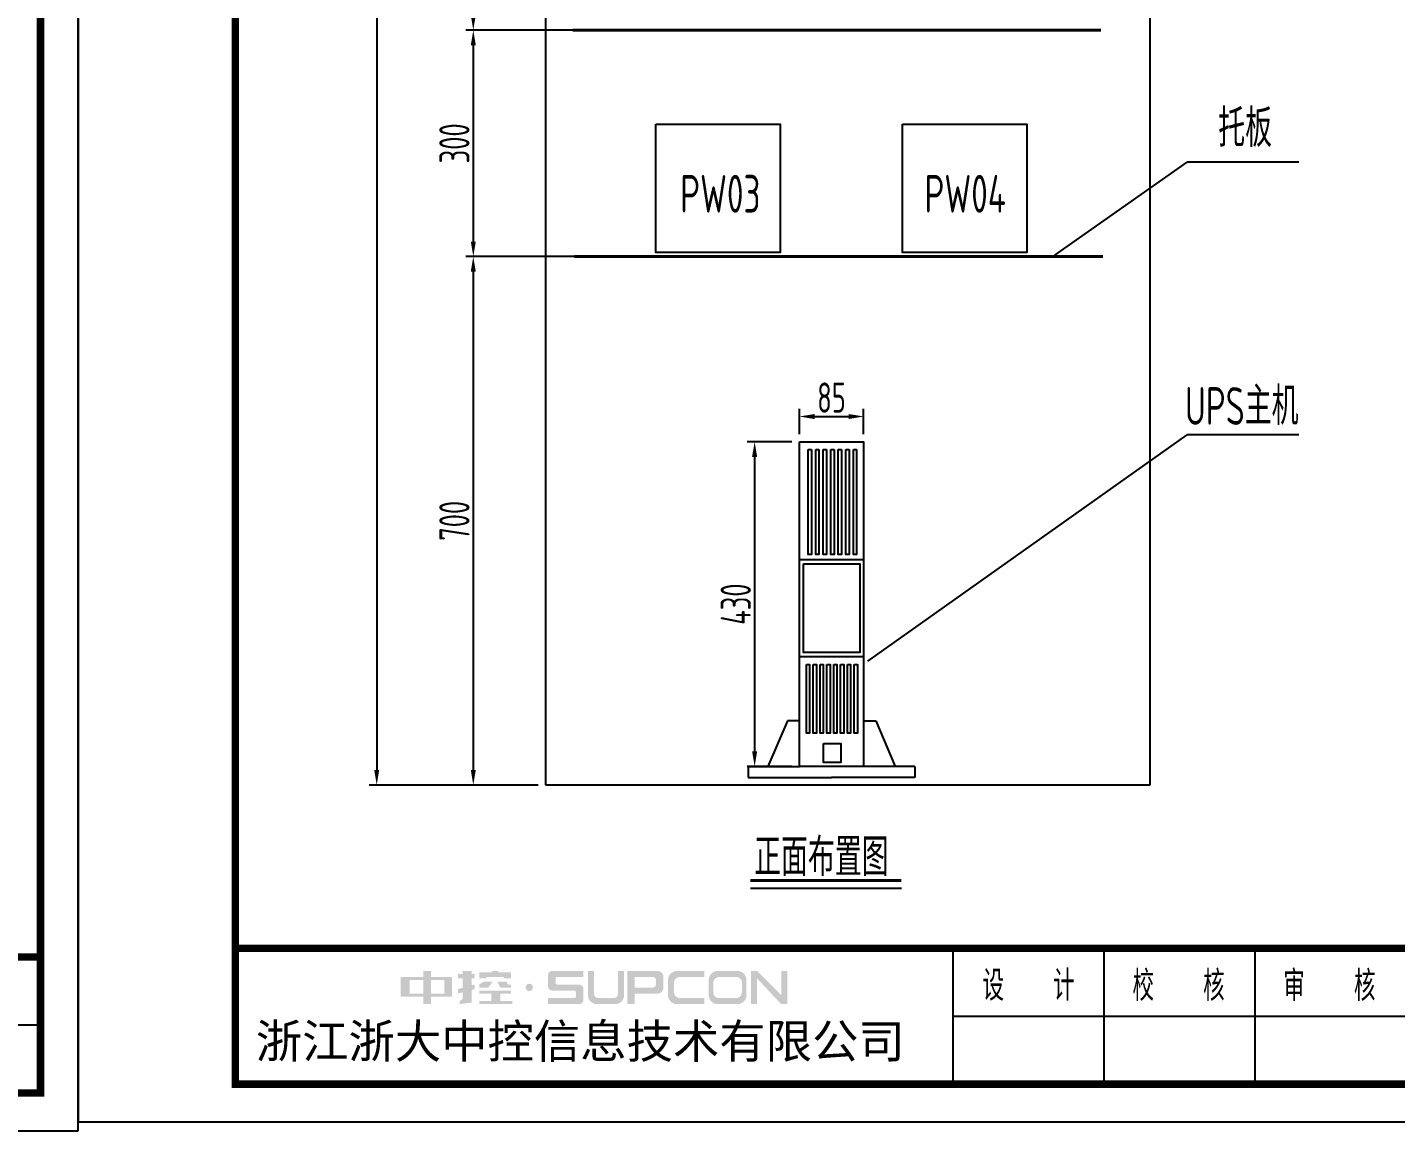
# Model space of a CAD drawing. Header units: millimetres. Extents: x 30557 to 235556, y -116603 to -73383.
# Drawn here: x 171200 to 173012, y -93647 to -92186 of the extents above; entities that cross this region are included whole.
import ezdxf
from ezdxf.enums import TextEntityAlignment as Align

# ---------------------------------------------------------------- set-up
doc = ezdxf.new("R2010")
doc.units = ezdxf.units.MM
doc.layers.add('1', color=3, linetype='Continuous')
doc.layers.add('文本层', color=2, linetype='Continuous')
doc.layers.add('_Drawing', color=7, linetype='Continuous', lineweight=25)
doc.styles.add('supcon', font='sceie.shx', dxfattribs={"width": 0.75, "height": 40, "bigfont": 'sceic.shx'})
doc.styles.add('Title', font='', dxfattribs={"height": 45})
doc.styles.get('Title').set_extended_font_data('SimHei')
doc.dimstyles.new('supcon', dxfattribs={"dimtxt": 20, "dimasz": 20, "dimexe": 10, "dimexo": 10, "dimgap": 5, "dimtad": 1, "dimtoh": 1, "dimdec": 0, "dimzin": 0, "dimdsep": 46, "dimtxsty": 'supcon', "dimcen": 0.09, "dimclrd": 2, "dimclre": 2, "dimclrt": 2, "dimadec": 0, "dimazin": 0, "dimtfac": 1, "dimtdec": 0, "dimtofl": 0, "dimtmove": 0, "dimatfit": 3, "dimfxl": 1, "dimtolj": 1, "dimtzin": 0, "dimarcsym": 0})

# ---------------------------------------------------------------- blocks, each defined once
blk = doc.blocks.new('中控·SUPCON')
at = {"linetype": 'Continuous'}
h = blk.add_hatch(color=2, dxfattribs=at)
h.dxf.hatch_style = 1
h.paths.add_polyline_path([(34, 33), (20, 33), (20, 37), (15, 37), (15, 36), (15, 33), (0, 33), (0, 20), (13, 20), (15, 20), (15, 15), (20, 15), (20, 20), (22, 20), (34, 20)])
h.paths.add_polyline_path([(20, 30), (20, 31), (29, 31), (29, 22), (20.01, 22)], flags=16)
h.paths.add_polyline_path([(15, 30), (14.99, 22), (6, 22), (6, 31), (15, 31)], flags=16)
h.paths.add_polyline_path([(47, 32), (49, 32), (49, 35), (47, 35), (47, 37), (41, 37), (41, 35), (38, 35), (38, 32), (41, 32), (41, 25.82), (38, 25), (38, 22), (41, 22.82), (41, 18.33), (39, 17), (39, 15), (47, 16), (47, 24.45), (49, 25), (49, 28), (47, 27.45)])
h.paths.add_polyline_path([(61, 30), (55, 30), (52, 28), (52, 26), (58, 26)])
h.paths.add_polyline_path([(73, 28), (71, 28), (70, 30), (64, 30), (66, 26), (73, 26)])
h.paths.add_polyline_path([(73, 36), (64.6, 36), (64.6, 37), (60.4, 37), (60.4, 36), (52, 36), (52, 32), (56.83, 32), (56.83, 33.08), (68.17, 33.08), (68.17, 32), (73, 32)])
h.paths.add_polyline_path([(66, 22), (73, 22), (73, 24), (52, 24), (52, 22), (60, 22), (60, 17), (52, 17), (52, 15), (74, 15), (74, 17), (66, 17)])
h.paths.add_polyline_path([(82.72, 26.07, 1), (87.59, 26.07, 1)])
h.paths.add_polyline_path([(118, 28), (103.54, 28, -0.414214), (102.54, 29), (102.54, 32, -0.414214), (103.54, 33), (121, 33), (121, 37), (100.54, 37, 0.414214), (97.54, 34), (97.54, 27, 0.414214), (100.54, 24), (115, 24, -0.414214), (116, 23), (116, 20, -0.414214), (115, 19), (97.54, 19), (97.54, 15), (118, 15, 0.414214), (121, 18), (121, 25, 0.414214)])
h.paths.add_polyline_path([(128, 37), (124, 37), (124, 36), (124, 21, 0.414214), (130, 15), (142, 15, 0.414214), (148, 21), (148, 37), (144, 37), (144, 22, -0.414214), (141, 19), (131, 19, -0.414214), (128, 22)])
h.paths.add_polyline_path([(174, 26), (174, 33, 0.414214), (170, 37), (150, 37), (150, 36), (150, 15), (155, 15), (155, 22), (170, 22, 0.414214)])
h.paths.add_polyline_path([(167, 26), (155, 26), (155, 33), (167, 33, -0.414214), (169, 31), (169, 28, -0.414214)], flags=16)
h.paths.add_polyline_path([(201, 19), (185, 19, -0.414214), (181, 23), (181, 29, -0.414214), (185, 33), (201, 33), (201, 37), (183, 37, 0.414214), (177, 31), (177, 21, 0.414214), (183, 15), (201, 15)])
h.paths.add_polyline_path([(229, 21), (229, 31, 0.414214), (223, 37), (210, 37, 0.414214), (204, 31), (204, 21, 0.414214), (210, 15), (223, 15, 0.414214)])
h.paths.add_polyline_path([(207, 23), (207, 29, -0.414214), (211, 33), (222, 33, -0.414214), (226, 29), (226, 23, -0.414214), (222, 19), (211, 19, -0.414214)], flags=16)
h.paths.add_polyline_path([(236, 32.07), (252, 15), (256, 15), (256, 37), (252, 37), (252, 21), (236, 37), (232, 37), (232, 36), (232, 15), (236, 15)])
h = blk.add_hatch(color=2, dxfattribs=at)
h.dxf.hatch_style = 1
h.paths.add_polyline_path([(34, 33), (20, 33), (20, 37), (15, 37), (15, 36), (15, 33), (0, 33), (0, 20), (13, 20), (15, 20), (15, 15), (20, 15), (20, 20), (22, 20), (34, 20)])
h.paths.add_polyline_path([(20, 30), (20, 31), (29, 31), (29, 22), (20.01, 22)], flags=16)
h.paths.add_polyline_path([(15, 30), (14.99, 22), (6, 22), (6, 31), (15, 31)], flags=16)
h.paths.add_polyline_path([(47, 32), (49, 32), (49, 35), (47, 35), (47, 37), (41, 37), (41, 35), (38, 35), (38, 32), (41, 32), (41, 25.82), (38, 25), (38, 22), (41, 22.82), (41, 18.33), (39, 17), (39, 15), (47, 16), (47, 24.45), (49, 25), (49, 28), (47, 27.45)])
h.paths.add_polyline_path([(61, 30), (55, 30), (52, 28), (52, 26), (58, 26)])
h.paths.add_polyline_path([(73, 28), (71, 28), (70, 30), (64, 30), (66, 26), (73, 26)])
h.paths.add_polyline_path([(73, 36), (64.6, 36), (64.6, 37), (60.4, 37), (60.4, 36), (52, 36), (52, 32), (56.83, 32), (56.83, 33.08), (68.17, 33.08), (68.17, 32), (73, 32)])
h.paths.add_polyline_path([(66, 22), (73, 22), (73, 24), (52, 24), (52, 22), (60, 22), (60, 17), (52, 17), (52, 15), (74, 15), (74, 17), (66, 17)])
h.paths.add_polyline_path([(82.72, 26.07, 1), (87.59, 26.07, 1)])
h.paths.add_polyline_path([(118, 28), (103.54, 28, -0.414214), (102.54, 29), (102.54, 32, -0.414214), (103.54, 33), (121, 33), (121, 37), (100.54, 37, 0.414214), (97.54, 34), (97.54, 27, 0.414214), (100.54, 24), (115, 24, -0.414214), (116, 23), (116, 20, -0.414214), (115, 19), (97.54, 19), (97.54, 15), (118, 15, 0.414214), (121, 18), (121, 25, 0.414214)])
h.paths.add_polyline_path([(128, 37), (124, 37), (124, 36), (124, 21, 0.414214), (130, 15), (142, 15, 0.414214), (148, 21), (148, 37), (144, 37), (144, 22, -0.414214), (141, 19), (131, 19, -0.414214), (128, 22)])
h.paths.add_polyline_path([(174, 26), (174, 33, 0.414214), (170, 37), (150, 37), (150, 36), (150, 15), (155, 15), (155, 22), (170, 22, 0.414214)])
h.paths.add_polyline_path([(167, 26), (155, 26), (155, 33), (167, 33, -0.414214), (169, 31), (169, 28, -0.414214)], flags=16)
h.paths.add_polyline_path([(201, 19), (185, 19, -0.414214), (181, 23), (181, 29, -0.414214), (185, 33), (201, 33), (201, 37), (183, 37, 0.414214), (177, 31), (177, 21, 0.414214), (183, 15), (201, 15)])
h.paths.add_polyline_path([(229, 21), (229, 31, 0.414214), (223, 37), (210, 37, 0.414214), (204, 31), (204, 21, 0.414214), (210, 15), (223, 15, 0.414214)])
h.paths.add_polyline_path([(207, 23), (207, 29, -0.414214), (211, 33), (222, 33, -0.414214), (226, 29), (226, 23, -0.414214), (222, 19), (211, 19, -0.414214)], flags=16)
h.paths.add_polyline_path([(236, 32.07), (252, 15), (256, 15), (256, 37), (252, 37), (252, 21), (236, 37), (232, 37), (232, 36), (232, 15), (236, 15)])
h = blk.add_hatch(color=2, dxfattribs=at)
h.dxf.hatch_style = 1
h.paths.add_polyline_path([(34, 33), (20, 33), (20, 37), (15, 37), (15, 36), (15, 33), (0, 33), (0, 20), (13, 20), (15, 20), (15, 15), (20, 15), (20, 20), (22, 20), (34, 20)])
h.paths.add_polyline_path([(20, 30), (20, 31), (29, 31), (29, 22), (20.01, 22)], flags=16)
h.paths.add_polyline_path([(15, 30), (14.99, 22), (6, 22), (6, 31), (15, 31)], flags=16)
h.paths.add_polyline_path([(47, 32), (49, 32), (49, 35), (47, 35), (47, 37), (41, 37), (41, 35), (38, 35), (38, 32), (41, 32), (41, 25.82), (38, 25), (38, 22), (41, 22.82), (41, 18.33), (39, 17), (39, 15), (47, 16), (47, 24.45), (49, 25), (49, 28), (47, 27.45)])
h.paths.add_polyline_path([(61, 30), (55, 30), (52, 28), (52, 26), (58, 26)])
h.paths.add_polyline_path([(73, 28), (71, 28), (70, 30), (64, 30), (66, 26), (73, 26)])
h.paths.add_polyline_path([(73, 36), (64.6, 36), (64.6, 37), (60.4, 37), (60.4, 36), (52, 36), (52, 32), (56.83, 32), (56.83, 33.08), (68.17, 33.08), (68.17, 32), (73, 32)])
h.paths.add_polyline_path([(66, 22), (73, 22), (73, 24), (52, 24), (52, 22), (60, 22), (60, 17), (52, 17), (52, 15), (74, 15), (74, 17), (66, 17)])
h.paths.add_polyline_path([(82.72, 26.07, 1), (87.59, 26.07, 1)])
h.paths.add_polyline_path([(118, 28), (103.54, 28, -0.414214), (102.54, 29), (102.54, 32, -0.414214), (103.54, 33), (121, 33), (121, 37), (100.54, 37, 0.414214), (97.54, 34), (97.54, 27, 0.414214), (100.54, 24), (115, 24, -0.414214), (116, 23), (116, 20, -0.414214), (115, 19), (97.54, 19), (97.54, 15), (118, 15, 0.414214), (121, 18), (121, 25, 0.414214)])
h.paths.add_polyline_path([(128, 37), (124, 37), (124, 36), (124, 21, 0.414214), (130, 15), (142, 15, 0.414214), (148, 21), (148, 37), (144, 37), (144, 22, -0.414214), (141, 19), (131, 19, -0.414214), (128, 22)])
h.paths.add_polyline_path([(174, 26), (174, 33, 0.414214), (170, 37), (150, 37), (150, 36), (150, 15), (155, 15), (155, 22), (170, 22, 0.414214)])
h.paths.add_polyline_path([(167, 26), (155, 26), (155, 33), (167, 33, -0.414214), (169, 31), (169, 28, -0.414214)], flags=16)
h.paths.add_polyline_path([(201, 19), (185, 19, -0.414214), (181, 23), (181, 29, -0.414214), (185, 33), (201, 33), (201, 37), (183, 37, 0.414214), (177, 31), (177, 21, 0.414214), (183, 15), (201, 15)])
h.paths.add_polyline_path([(229, 21), (229, 31, 0.414214), (223, 37), (210, 37, 0.414214), (204, 31), (204, 21, 0.414214), (210, 15), (223, 15, 0.414214)])
h.paths.add_polyline_path([(207, 23), (207, 29, -0.414214), (211, 33), (222, 33, -0.414214), (226, 29), (226, 23, -0.414214), (222, 19), (211, 19, -0.414214)], flags=16)
h.paths.add_polyline_path([(236, 32.07), (252, 15), (256, 15), (256, 37), (252, 37), (252, 21), (236, 37), (232, 37), (232, 36), (232, 15), (236, 15)])
h = blk.add_hatch(color=2, dxfattribs=at)
h.dxf.hatch_style = 1
h.paths.add_polyline_path([(34, 33), (20, 33), (20, 37), (15, 37), (15, 36), (15, 33), (0, 33), (0, 20), (13, 20), (15, 20), (15, 15), (20, 15), (20, 20), (22, 20), (34, 20)])
h.paths.add_polyline_path([(20, 30), (20, 31), (29, 31), (29, 22), (20.01, 22)], flags=16)
h.paths.add_polyline_path([(15, 30), (14.99, 22), (6, 22), (6, 31), (15, 31)], flags=16)
h.paths.add_polyline_path([(47, 32), (49, 32), (49, 35), (47, 35), (47, 37), (41, 37), (41, 35), (38, 35), (38, 32), (41, 32), (41, 25.82), (38, 25), (38, 22), (41, 22.82), (41, 18.33), (39, 17), (39, 15), (47, 16), (47, 24.45), (49, 25), (49, 28), (47, 27.45)])
h.paths.add_polyline_path([(61, 30), (55, 30), (52, 28), (52, 26), (58, 26)])
h.paths.add_polyline_path([(73, 28), (71, 28), (70, 30), (64, 30), (66, 26), (73, 26)])
h.paths.add_polyline_path([(73, 36), (64.6, 36), (64.6, 37), (60.4, 37), (60.4, 36), (52, 36), (52, 32), (56.83, 32), (56.83, 33.08), (68.17, 33.08), (68.17, 32), (73, 32)])
h.paths.add_polyline_path([(66, 22), (73, 22), (73, 24), (52, 24), (52, 22), (60, 22), (60, 17), (52, 17), (52, 15), (74, 15), (74, 17), (66, 17)])
h.paths.add_polyline_path([(82.72, 26.07, 1), (87.59, 26.07, 1)])
h.paths.add_polyline_path([(118, 28), (103.54, 28, -0.414214), (102.54, 29), (102.54, 32, -0.414214), (103.54, 33), (121, 33), (121, 37), (100.54, 37, 0.414214), (97.54, 34), (97.54, 27, 0.414214), (100.54, 24), (115, 24, -0.414214), (116, 23), (116, 20, -0.414214), (115, 19), (97.54, 19), (97.54, 15), (118, 15, 0.414214), (121, 18), (121, 25, 0.414214)])
h.paths.add_polyline_path([(128, 37), (124, 37), (124, 36), (124, 21, 0.414214), (130, 15), (142, 15, 0.414214), (148, 21), (148, 37), (144, 37), (144, 22, -0.414214), (141, 19), (131, 19, -0.414214), (128, 22)])
h.paths.add_polyline_path([(174, 26), (174, 33, 0.414214), (170, 37), (150, 37), (150, 36), (150, 15), (155, 15), (155, 22), (170, 22, 0.414214)])
h.paths.add_polyline_path([(167, 26), (155, 26), (155, 33), (167, 33, -0.414214), (169, 31), (169, 28, -0.414214)], flags=16)
h.paths.add_polyline_path([(201, 19), (185, 19, -0.414214), (181, 23), (181, 29, -0.414214), (185, 33), (201, 33), (201, 37), (183, 37, 0.414214), (177, 31), (177, 21, 0.414214), (183, 15), (201, 15)])
h.paths.add_polyline_path([(229, 21), (229, 31, 0.414214), (223, 37), (210, 37, 0.414214), (204, 31), (204, 21, 0.414214), (210, 15), (223, 15, 0.414214)])
h.paths.add_polyline_path([(207, 23), (207, 29, -0.414214), (211, 33), (222, 33, -0.414214), (226, 29), (226, 23, -0.414214), (222, 19), (211, 19, -0.414214)], flags=16)
h.paths.add_polyline_path([(236, 32.07), (252, 15), (256, 15), (256, 37), (252, 37), (252, 21), (236, 37), (232, 37), (232, 36), (232, 15), (236, 15)])
h = blk.add_hatch(color=2, dxfattribs=at)
h.dxf.hatch_style = 1
h.paths.add_polyline_path([(34, 33), (20, 33), (20, 37), (15, 37), (15, 36), (15, 33), (0, 33), (0, 20), (13, 20), (15, 20), (15, 15), (20, 15), (20, 20), (22, 20), (34, 20)])
h.paths.add_polyline_path([(20, 30), (20, 31), (29, 31), (29, 22), (20.01, 22)], flags=16)
h.paths.add_polyline_path([(15, 30), (14.99, 22), (6, 22), (6, 31), (15, 31)], flags=16)
h.paths.add_polyline_path([(47, 32), (49, 32), (49, 35), (47, 35), (47, 37), (41, 37), (41, 35), (38, 35), (38, 32), (41, 32), (41, 25.82), (38, 25), (38, 22), (41, 22.82), (41, 18.33), (39, 17), (39, 15), (47, 16), (47, 24.45), (49, 25), (49, 28), (47, 27.45)])
h.paths.add_polyline_path([(61, 30), (55, 30), (52, 28), (52, 26), (58, 26)])
h.paths.add_polyline_path([(73, 28), (71, 28), (70, 30), (64, 30), (66, 26), (73, 26)])
h.paths.add_polyline_path([(73, 36), (64.6, 36), (64.6, 37), (60.4, 37), (60.4, 36), (52, 36), (52, 32), (56.83, 32), (56.83, 33.08), (68.17, 33.08), (68.17, 32), (73, 32)])
h.paths.add_polyline_path([(66, 22), (73, 22), (73, 24), (52, 24), (52, 22), (60, 22), (60, 17), (52, 17), (52, 15), (74, 15), (74, 17), (66, 17)])
h.paths.add_polyline_path([(82.72, 26.07, 1), (87.59, 26.07, 1)])
h.paths.add_polyline_path([(118, 28), (103.54, 28, -0.414214), (102.54, 29), (102.54, 32, -0.414214), (103.54, 33), (121, 33), (121, 37), (100.54, 37, 0.414214), (97.54, 34), (97.54, 27, 0.414214), (100.54, 24), (115, 24, -0.414214), (116, 23), (116, 20, -0.414214), (115, 19), (97.54, 19), (97.54, 15), (118, 15, 0.414214), (121, 18), (121, 25, 0.414214)])
h.paths.add_polyline_path([(128, 37), (124, 37), (124, 36), (124, 21, 0.414214), (130, 15), (142, 15, 0.414214), (148, 21), (148, 37), (144, 37), (144, 22, -0.414214), (141, 19), (131, 19, -0.414214), (128, 22)])
h.paths.add_polyline_path([(174, 26), (174, 33, 0.414214), (170, 37), (150, 37), (150, 36), (150, 15), (155, 15), (155, 22), (170, 22, 0.414214)])
h.paths.add_polyline_path([(167, 26), (155, 26), (155, 33), (167, 33, -0.414214), (169, 31), (169, 28, -0.414214)], flags=16)
h.paths.add_polyline_path([(201, 19), (185, 19, -0.414214), (181, 23), (181, 29, -0.414214), (185, 33), (201, 33), (201, 37), (183, 37, 0.414214), (177, 31), (177, 21, 0.414214), (183, 15), (201, 15)])
h.paths.add_polyline_path([(229, 21), (229, 31, 0.414214), (223, 37), (210, 37, 0.414214), (204, 31), (204, 21, 0.414214), (210, 15), (223, 15, 0.414214)])
h.paths.add_polyline_path([(207, 23), (207, 29, -0.414214), (211, 33), (222, 33, -0.414214), (226, 29), (226, 23, -0.414214), (222, 19), (211, 19, -0.414214)], flags=16)
h.paths.add_polyline_path([(236, 32.07), (252, 15), (256, 15), (256, 37), (252, 37), (252, 21), (236, 37), (232, 37), (232, 36), (232, 15), (236, 15)])
h = blk.add_hatch(color=2, dxfattribs=at)
h.dxf.hatch_style = 1
h.paths.add_polyline_path([(34, 33), (20, 33), (20, 37), (15, 37), (15, 36), (15, 33), (0, 33), (0, 20), (13, 20), (15, 20), (15, 15), (20, 15), (20, 20), (22, 20), (34, 20)])
h.paths.add_polyline_path([(20, 30), (20, 31), (29, 31), (29, 22), (20.01, 22)], flags=16)
h.paths.add_polyline_path([(15, 30), (14.99, 22), (6, 22), (6, 31), (15, 31)], flags=16)
h.paths.add_polyline_path([(47, 32), (49, 32), (49, 35), (47, 35), (47, 37), (41, 37), (41, 35), (38, 35), (38, 32), (41, 32), (41, 25.82), (38, 25), (38, 22), (41, 22.82), (41, 18.33), (39, 17), (39, 15), (47, 16), (47, 24.45), (49, 25), (49, 28), (47, 27.45)])
h.paths.add_polyline_path([(61, 30), (55, 30), (52, 28), (52, 26), (58, 26)])
h.paths.add_polyline_path([(73, 28), (71, 28), (70, 30), (64, 30), (66, 26), (73, 26)])
h.paths.add_polyline_path([(73, 36), (64.6, 36), (64.6, 37), (60.4, 37), (60.4, 36), (52, 36), (52, 32), (56.83, 32), (56.83, 33.08), (68.17, 33.08), (68.17, 32), (73, 32)])
h.paths.add_polyline_path([(66, 22), (73, 22), (73, 24), (52, 24), (52, 22), (60, 22), (60, 17), (52, 17), (52, 15), (74, 15), (74, 17), (66, 17)])
h.paths.add_polyline_path([(82.72, 26.07, 1), (87.59, 26.07, 1)])
h.paths.add_polyline_path([(118, 28), (103.54, 28, -0.414214), (102.54, 29), (102.54, 32, -0.414214), (103.54, 33), (121, 33), (121, 37), (100.54, 37, 0.414214), (97.54, 34), (97.54, 27, 0.414214), (100.54, 24), (115, 24, -0.414214), (116, 23), (116, 20, -0.414214), (115, 19), (97.54, 19), (97.54, 15), (118, 15, 0.414214), (121, 18), (121, 25, 0.414214)])
h.paths.add_polyline_path([(128, 37), (124, 37), (124, 36), (124, 21, 0.414214), (130, 15), (142, 15, 0.414214), (148, 21), (148, 37), (144, 37), (144, 22, -0.414214), (141, 19), (131, 19, -0.414214), (128, 22)])
h.paths.add_polyline_path([(174, 26), (174, 33, 0.414214), (170, 37), (150, 37), (150, 36), (150, 15), (155, 15), (155, 22), (170, 22, 0.414214)])
h.paths.add_polyline_path([(167, 26), (155, 26), (155, 33), (167, 33, -0.414214), (169, 31), (169, 28, -0.414214)], flags=16)
h.paths.add_polyline_path([(201, 19), (185, 19, -0.414214), (181, 23), (181, 29, -0.414214), (185, 33), (201, 33), (201, 37), (183, 37, 0.414214), (177, 31), (177, 21, 0.414214), (183, 15), (201, 15)])
h.paths.add_polyline_path([(229, 21), (229, 31, 0.414214), (223, 37), (210, 37, 0.414214), (204, 31), (204, 21, 0.414214), (210, 15), (223, 15, 0.414214)])
h.paths.add_polyline_path([(207, 23), (207, 29, -0.414214), (211, 33), (222, 33, -0.414214), (226, 29), (226, 23, -0.414214), (222, 19), (211, 19, -0.414214)], flags=16)
h.paths.add_polyline_path([(236, 32.07), (252, 15), (256, 15), (256, 37), (252, 37), (252, 21), (236, 37), (232, 37), (232, 36), (232, 15), (236, 15)])
blk = doc.blocks.new('supcon图框')
at = {"linetype": 'Continuous'}
for p, q in [((1987.7, 4361.7), (1987.7, 1421.7)), ((6145.7, 1421.7), (6145.7, 4361.7)), ((1987.7, 1421.7), (6145.7, 1421.7))]:
    blk.add_line(p, q, dxfattribs=at)
for p, q in [((3145.7, 1651.7), (3145.7, 1471.7)), ((3345.7, 1651.7), (3345.7, 1471.7)), ((3545.7, 1651.7), (3545.7, 1471.7)), ((3145.7, 1561.7), (3895.7, 1561.7)), ((5195.7, 1561.7), (6095.7, 1561.7))]:
    blk.add_line(p, q)
at = {"linetype": 'Continuous', "const_width": 10}
blk.add_lwpolyline([(2195.7, 4311.7), (6095.7, 4311.7), (6095.7, 1471.7), (2195.7, 1471.7)], close=True, dxfattribs=at)
blk.add_lwpolyline([(2195.7, 1651.7), (6095.7, 1651.7)], dxfattribs=at)
at = {"linetype": 'Continuous', "xscale": 2, "yscale": 2, "zscale": 2}
blk.add_blockref('中控·SUPCON', (2414.6, 1547.7), dxfattribs=at)
at = {"style": 'supcon', "width": 0.75}
for s, p in [('设    计', (3246.2, 1604.2)), ('校    核', (3444.8, 1604.2)), ('审    核', (3644.5, 1604.2))]:
    blk.add_text(s, height=40, dxfattribs=at).set_placement(p, align=Align.MIDDLE)
at = {"style": 'Title'}
blk.add_text('浙江浙大中控信息技术有限公司', height=45, dxfattribs=at).set_placement((2222.8, 1506.2))
blk = doc.blocks.new('*D340')
at = {"layer": '_Drawing', "color": 2, "linetype": 'Continuous', "lineweight": -2}
for p, q in [((171876.3, -90989.2), (171652.5, -90989.2)), ((171662.5, -91009.2), (171662.5, -93169.2)), ((171876.3, -93189.2), (171652.5, -93189.2))]:
    blk.add_line(p, q, dxfattribs=at)
at = {"layer": '_Drawing', "color": 2}
for points in [[(171665.8, -91009.2), (171659.2, -91009.2), (171662.5, -90989.2)], [(171659.2, -93169.2), (171665.8, -93169.2), (171662.5, -93189.2)]]:
    blk.add_solid(points, dxfattribs=at)
at = {"layer": 'DEFPOINTS', "color": 0}
for p in [(171886.3, -90989.2), (171662.5, -93189.2), (171886.3, -93189.2)]:
    blk.add_point(p, dxfattribs=at)
at = {"layer": '_Drawing', "color": 2, "insert": (171637.5, -92101.9), "char_height": 40, "attachment_point": 5, "rotation": 90, "style": 'supcon'}
blk.add_mtext('\\A1;2200', dxfattribs=at)
blk = doc.blocks.new('*D344')
at = {"color": 2, "lineweight": -2}
for p, q in [((171952.7, -92489.2), (171780.4, -92489.2)), ((171790.4, -92509.2), (171790.4, -93169.2)), ((171876.3, -93189.2), (171780.4, -93189.2))]:
    blk.add_line(p, q, dxfattribs=at)
at = {"color": 2}
for points in [[(171793.7, -92509.2), (171787.1, -92509.2), (171790.4, -92489.2)], [(171787.1, -93169.2), (171793.7, -93169.2), (171790.4, -93189.2)]]:
    blk.add_solid(points, dxfattribs=at)
at = {"layer": 'DEFPOINTS', "color": 0}
for p in [(171962.7, -92489.2), (171790.4, -93189.2), (171886.3, -93189.2)]:
    blk.add_point(p, dxfattribs=at)
at = {"color": 2, "insert": (171765.4, -92839.2), "char_height": 40, "attachment_point": 5, "rotation": 90, "style": 'supcon'}
blk.add_mtext('\\A1;700', dxfattribs=at)
blk = doc.blocks.new('*D346')
at = {"color": 2, "lineweight": -2}
for p, q in [((171961.8, -92189.2), (171780.4, -92189.2)), ((171790.4, -92209.2), (171790.4, -92469.2)), ((171961.8, -92489.2), (171780.4, -92489.2))]:
    blk.add_line(p, q, dxfattribs=at)
at = {"color": 2}
for points in [[(171793.7, -92209.2), (171787.1, -92209.2), (171790.4, -92189.2)], [(171787.1, -92469.2), (171793.7, -92469.2), (171790.4, -92489.2)]]:
    blk.add_solid(points, dxfattribs=at)
at = {"layer": 'DEFPOINTS', "color": 0}
for p in [(171971.8, -92189.2), (171790.4, -92489.2), (171971.8, -92489.2)]:
    blk.add_point(p, dxfattribs=at)
at = {"color": 2, "insert": (171765.4, -92339.2), "char_height": 40, "attachment_point": 5, "rotation": 90, "style": 'supcon'}
blk.add_mtext('\\A1;300', dxfattribs=at)
blk = doc.blocks.new('*D348')
at = {"color": 2, "lineweight": -2}
for p, q in [((171961.8, -91889.2), (171780.4, -91889.2)), ((171790.4, -91909.2), (171790.4, -92169.2)), ((171961.8, -92189.2), (171780.4, -92189.2))]:
    blk.add_line(p, q, dxfattribs=at)
at = {"color": 2}
for points in [[(171793.7, -91909.2), (171787.1, -91909.2), (171790.4, -91889.2)], [(171787.1, -92169.2), (171793.7, -92169.2), (171790.4, -92189.2)]]:
    blk.add_solid(points, dxfattribs=at)
at = {"layer": 'DEFPOINTS', "color": 0}
for p in [(171971.8, -91889.2), (171790.4, -92189.2), (171971.8, -92189.2)]:
    blk.add_point(p, dxfattribs=at)
at = {"color": 2, "insert": (171765.4, -92039.2), "char_height": 40, "attachment_point": 5, "rotation": 90, "style": 'supcon'}
blk.add_mtext('\\A1;300', dxfattribs=at)
blk = doc.blocks.new('*D349')
at = {"color": 2, "lineweight": -2}
for p, q in [((172222.3, -92724.5), (172222.3, -92691)), ((172242.3, -92701), (172287.3, -92701)), ((172307.3, -92724.5), (172307.3, -92691))]:
    blk.add_line(p, q, dxfattribs=at)
at = {"color": 2}
for points in [[(172242.3, -92697.7), (172242.3, -92704.4), (172222.3, -92701)], [(172287.3, -92704.4), (172287.3, -92697.7), (172307.3, -92701)]]:
    blk.add_solid(points, dxfattribs=at)
at = {"layer": 'DEFPOINTS', "color": 0}
for p in [(172307.3, -92701), (172222.3, -92734.5), (172307.3, -92734.5)]:
    blk.add_point(p, dxfattribs=at)
at = {"color": 2, "insert": (172264.8, -92676), "char_height": 40, "attachment_point": 5, "style": 'supcon'}
blk.add_mtext('\\A1;85', dxfattribs=at)
blk = doc.blocks.new('*D350')
at = {"color": 2, "lineweight": -2}
for p, q in [((172212.3, -92734.5), (172153, -92734.5)), ((172163, -92754.5), (172163, -93144.5)), ((172212.3, -93164.5), (172153, -93164.5))]:
    blk.add_line(p, q, dxfattribs=at)
at = {"color": 2}
for points in [[(172166.3, -92754.5), (172159.6, -92754.5), (172163, -92734.5)], [(172159.6, -93144.5), (172166.3, -93144.5), (172163, -93164.5)]]:
    blk.add_solid(points, dxfattribs=at)
at = {"layer": 'DEFPOINTS', "color": 0}
for p in [(172222.3, -92734.5), (172163, -93164.5), (172222.3, -93164.5)]:
    blk.add_point(p, dxfattribs=at)
at = {"color": 2, "insert": (172138, -92949.5), "char_height": 40, "attachment_point": 5, "rotation": 90, "style": 'supcon'}
blk.add_mtext('\\A1;430', dxfattribs=at)

msp = doc.modelspace()

# ---------------------------------------------------------------- linework, layer by layer
for p, q in [((172686.3, -90989.2), (172686.3, -93189.2)), ((172560.5, -92487.1), (172736, -92364.2)), ((172312.8, -93024.9), (172736, -92725.4)), ((172234, -92744.5), (172238.2, -92744.5)), ((172244, -92744.5), (172248.2, -92744.5)), ((172253.9, -92744.5), (172258.2, -92744.5)), ((172263.9, -92744.5), (172268.1, -92744.5)), ((172273.8, -92744.5), (172278.1, -92744.5)), ((172283.8, -92744.5), (172288, -92744.5)), ((172293.8, -92744.5), (172298, -92744.5)), ((172206.4, -93104), (172180.4, -93164.5)), ((172222.3, -93104), (172206.4, -93104)), ((172307.3, -93104), (172323.3, -93104)), ((172323.3, -93104), (172349.3, -93164.5)), ((172154.4, -93164.5), (172154.4, -93179.2)), ((172154.4, -93164.5), (172222.3, -93164.5)), ((172375.3, -93164.5), (172307.3, -93164.5)), ((172375.3, -93164.5), (172375.3, -93179.2)), ((172154.4, -93179.2), (172264.8, -93179.2)), ((172375.3, -93179.2), (172264.8, -93179.2)), ((172157.4, -93325.6), (172357.4, -93325.6))]:
    msp.add_line(p, q)
at = {"ltscale": 100}
for p, q in [((172883.6, -92364.2), (172736, -92364.2)), ((172883.6, -92725.4), (172736, -92725.4))]:
    msp.add_line(p, q, dxfattribs=at)
at = {"const_width": 4}
for points in [[(171921.8, -92189.2), (172621.8, -92189.2)], [(171924.2, -92489.2), (172624.2, -92489.2)], [(171962.7, -92489.2), (172585.6, -92489.2)], [(172157.4, -93315.6), (172357.4, -93315.6)]]:
    msp.add_lwpolyline(points, dxfattribs=at)
for points in [[(172032, -92313.9), (172197, -92313.9), (172197, -92483.9), (172032, -92483.9)], [(172358.6, -92313.9), (172523.6, -92313.9), (172523.6, -92483.9), (172358.6, -92483.9)], [(172222.3, -92734.5), (172307.3, -92734.5), (172307.3, -93164.5), (172222.3, -93164.5)], [(172222.3, -92890.5), (172307.3, -92890.5), (172307.3, -93019.2), (172222.3, -93019.2)], [(172227.6, -92896.1), (172302.2, -92896.1), (172302.2, -93013.7), (172227.6, -93013.7)], [(172231.5, -93029.5), (172235.7, -93029.5), (172235.7, -93120.4), (172231.5, -93120.4)], [(172240.6, -93029.5), (172244.7, -93029.5), (172244.7, -93120.4), (172240.6, -93120.4)], [(172249.7, -93029.5), (172253.8, -93029.5), (172253.8, -93120.4), (172249.7, -93120.4)], [(172258.7, -93029.5), (172262.8, -93029.5), (172262.8, -93120.4), (172258.7, -93120.4)], [(172267.8, -93029.5), (172271.9, -93029.5), (172271.9, -93120.4), (172267.8, -93120.4)], [(172276.8, -93029.5), (172280.9, -93029.5), (172280.9, -93120.4), (172276.8, -93120.4)], [(172285.9, -93029.5), (172290, -93029.5), (172290, -93120.4), (172285.9, -93120.4)], [(172294.9, -93029.5), (172299.1, -93029.5), (172299.1, -93120.4), (172294.9, -93120.4)], [(172254.3, -93134.1), (172277, -93134.1), (172277, -93159.2), (172254.3, -93159.2)]]:
    msp.add_lwpolyline(points, close=True)
for points in [[(172238.2, -92744.5), (172238.2, -92884), (172234, -92884), (172234, -92744.5)], [(172248.2, -92744.5), (172248.2, -92884), (172244, -92884), (172244, -92744.5)], [(172258.2, -92744.5), (172258.2, -92884), (172253.9, -92884), (172253.9, -92744.5)], [(172268.1, -92744.5), (172268.1, -92884), (172263.9, -92884), (172263.9, -92744.5)], [(172278.1, -92744.5), (172278.1, -92884), (172273.8, -92884), (172273.8, -92744.5)], [(172288, -92744.5), (172288, -92884), (172283.8, -92884), (172283.8, -92744.5)], [(172298, -92744.5), (172298, -92884), (172293.8, -92884), (172293.8, -92744.5)]]:
    msp.add_lwpolyline(points)
at = {"layer": '_Drawing'}
for p, q in [((171886.3, -93189.2), (171886.3, -90989.2)), ((172686.3, -93189.2), (171886.3, -93189.2))]:
    msp.add_line(p, q, dxfattribs=at)

# ---------------------------------------------------------------- block references
for p in [(165121.6, -95068.7), (169279.6, -95057.1)]:
    msp.add_blockref('supcon图框', p)

# ---------------------------------------------------------------- texts
at = {"layer": '1', "color": 7, "style": 'supcon', "width": 0.75}
msp.add_text('正面布置图', height=50, dxfattribs=at).set_placement((172162.3, -93309.8))
at = {"layer": '_Drawing', "color": 7, "style": 'supcon', "width": 0.75}
msp.add_text('托板', height=50, dxfattribs=at).set_placement((172812.6, -92316.4), align=Align.MIDDLE)
at = {"layer": '文本层', "color": 7, "style": 'supcon', "width": 0.75}
for s, p in [('PW03', (172064.4, -92431)), ('PW04', (172387.9, -92431)), ('UPS主机', (172732.9, -92712.1))]:
    msp.add_text(s, height=50, dxfattribs=at).set_placement(p)

# ---------------------------------------------------------------- dimensions: what is measured, and where the dimension line sits
for base, p1, p2, picture, middle in [((171790.4, -92189.2), (171971.8, -91889.2), (171971.8, -92189.2), '*D348', (171765.4, -92039.2)), ((171790.4, -92489.2), (171971.8, -92189.2), (171971.8, -92489.2), '*D346', (171765.4, -92339.2)), ((171790.4, -93189.2), (171962.7, -92489.2), (171886.3, -93189.2), '*D344', (171765.4, -92839.2)), ((172163, -93164.5), (172222.3, -92734.5), (172222.3, -93164.5), '*D350', (172138, -92949.5))]:
    dim = msp.add_linear_dim(base=base, p1=p1, p2=p2, angle=90, dimstyle='supcon')
    dim.commit()
    dim.dimension.update_dxf_attribs({"geometry": picture, "text_midpoint": middle})
dim = msp.add_linear_dim(base=(172307.3, -92701), p1=(172222.3, -92734.5), p2=(172307.3, -92734.5), dimstyle='supcon')
dim.commit()
dim.dimension.update_dxf_attribs({"geometry": '*D349', "text_midpoint": (172264.8, -92676)})
at = {"layer": '_Drawing', "linetype": 'Continuous'}
dim = msp.add_linear_dim(base=(171662.5, -93189.2), p1=(171886.3, -90989.2), p2=(171886.3, -93189.2), angle=90, dimstyle='supcon', dxfattribs=at)
dim.commit()
dim.dimension.update_dxf_attribs({"geometry": '*D340', "text_midpoint": (171662.5, -92101.9), "dimtype": 160})

doc.saveas('drawing.dxf')
